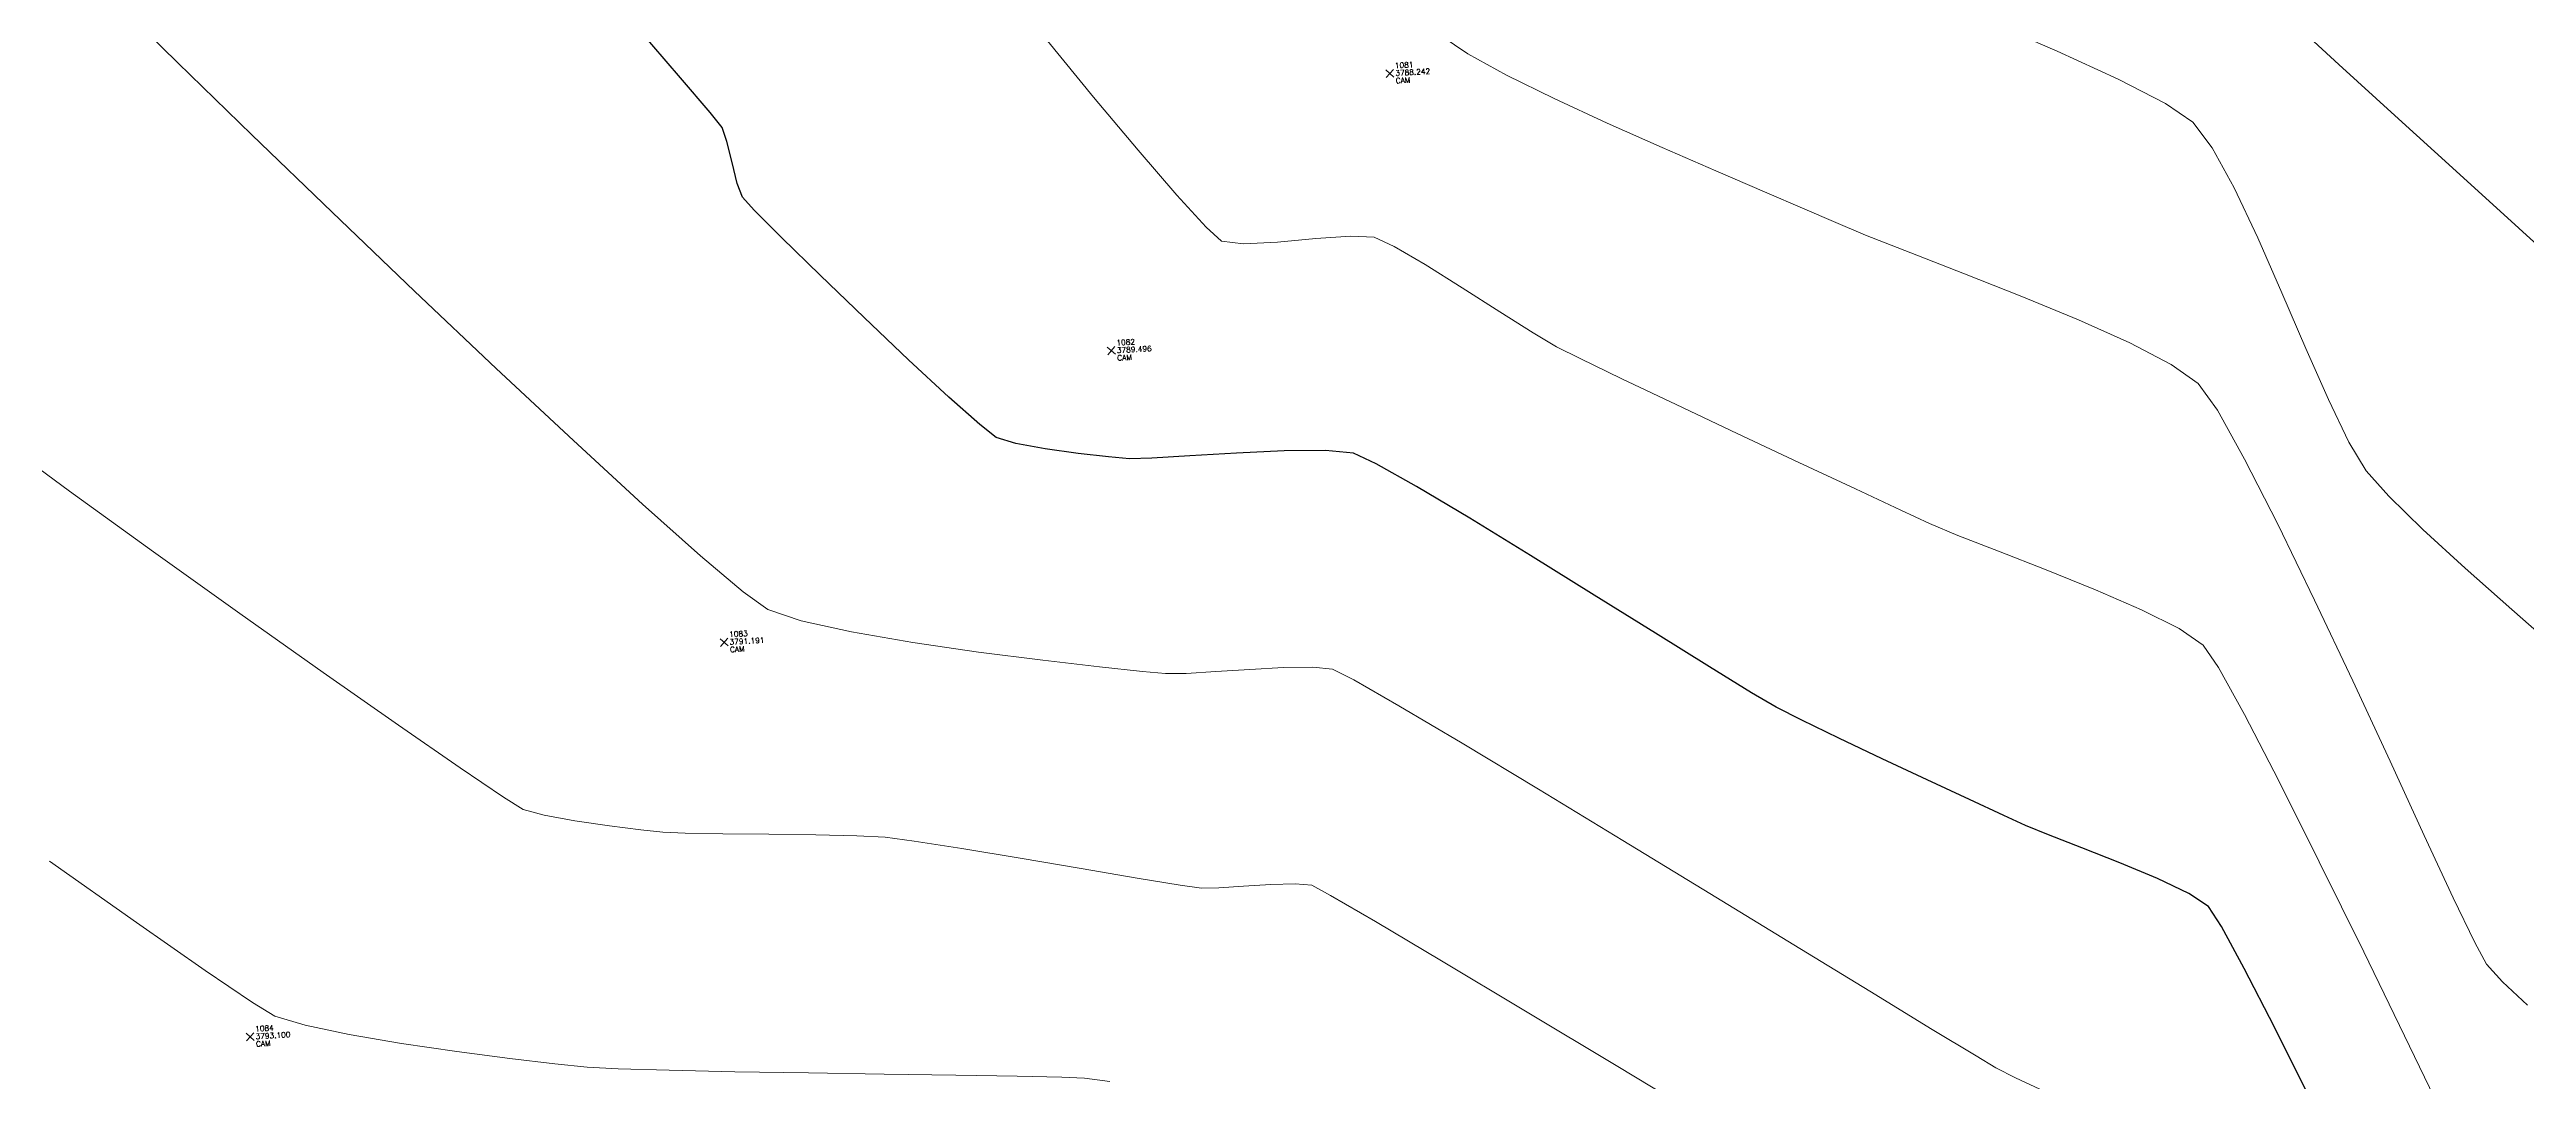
# Model space of a CAD drawing. Header units: millimetres. Extents: x 736950 to 740938, y 8500595 to 8502163.
# Drawn here: x 737250.04 to 737295.64, y 8500775.29 to 8500794.3 of the extents above; entities that cross this region are included whole.
import ezdxf

# ---------------------------------------------------------------- set-up
doc = ezdxf.new("R2010")
doc.units = ezdxf.units.MM
for name, color, linetype, lineweight in [('CONT-MJR', 80, 'Continuous', 30), ('CONT-MNR', 96, 'Continuous', 15), ('MIRADOR', 152, 'Continuous', 15)]:
    doc.layers.add(name, color=color, linetype=linetype, lineweight=lineweight)
doc.styles.add('5mm', font='arial.ttf', dxfattribs={"height": 3})

msp = doc.modelspace()

# ---------------------------------------------------------------- linework, layer by layer
at = {"layer": 'CONT-MJR', "elevation": 3790}
for points in [[(737261.6576921316, 8500793.773854695), (737260.863861586, 8500794.694084493)], [(737262.5116636273, 8500792.603049954), (737262.4245160334, 8500792.863286737)], [(737263.015467736, 8500791.338410271), (737262.7958911349, 8500791.577047043)], [(737265.0357348551, 8500789.362189757), (737264.2274400899, 8500790.14077625)], [(737267.4697929904, 8500787.154172637), (737267.1652475826, 8500787.389816836)], [(737267.8281929443, 8500787.044186678), (737267.4697929904, 8500787.154172637)], [(737273.5339974207, 8500786.91482635), (737272.7718471437, 8500786.908651648)], [(737269.5367343975, 8500786.793596705), (737268.9796429921, 8500786.85712819)], [(737269.9240975991, 8500786.759091083), (737269.5367343975, 8500786.793596705)], [(737270.3344333324, 8500786.768925069), (737269.9240975991, 8500786.759091083)], [(737274.4645169302, 8500786.668581115), (737274.044758936, 8500786.862229455)], [(737287.456382981, 8500779.594392302), (737286.8424754685, 8500779.833065765)], [(737290.4473814517, 8500777.370324368), (737290.0266986415, 8500778.145434441)], [(737291.0005824117, 8500776.29091804), (737290.4473814517, 8500777.370324368)]]:
    msp.add_lwpolyline(points, dxfattribs=at)
at = {"layer": 'CONT-MJR', "extrusion": (0.7598615812699259, 0.6500849000784188, 0), "elevation": 6086454.480087206}
msp.add_lwpolyline([(5980143.088183699, 3790.000000000009), (5980143.927978334, 3790.000000000009)], dxfattribs=at)
at = {"layer": 'CONT-MJR', "extrusion": (0.7767716954745925, 0.6297822902476117, 0), "elevation": 5926333.381862305}
msp.add_lwpolyline([(6138860.467068336, 3790.000000000003), (6138860.817802383, 3790.000000000003)], dxfattribs=at)
at = {"layer": 'CONT-MJR', "extrusion": (0.9713434798649657, 0.2376801298464368, 0), "elevation": 2736604.623343877}
msp.add_lwpolyline([(8081956.421171413, 3790.00000000001), (8081956.819153788, 3790.00000000001)], dxfattribs=at)
at = {"layer": 'CONT-MJR', "extrusion": (0.9699144994944802, 0.2434458125956825, 0), "elevation": 2784563.96058908}
msp.add_lwpolyline([(8065557.737005783, 3790.00000000001), (8065558.133669945, 3790.00000000001)], dxfattribs=at)
at = {"layer": 'CONT-MJR', "extrusion": (0.9392564378786084, 0.3432161766344763, 0), "elevation": 3610088.010889779}
msp.add_lwpolyline([(7731382.697825086, 3790), (7731382.968991728, 3790)], dxfattribs=at)
at = {"layer": 'CONT-MJR', "extrusion": (0.7077733841233691, 0.7064395492372676, 0), "elevation": 6527110.34071322}
msp.add_lwpolyline([(5495801.382086887, 3790), (5495802.100996926, 3790)], dxfattribs=at)
at = {"layer": 'CONT-MJR', "extrusion": (0.6992990359086996, 0.7148292512042043, 0), "elevation": 6592181.614434001}
msp.add_lwpolyline([(5417576.314266365, 3790), (5417577.299265051, 3790)], dxfattribs=at)
at = {"layer": 'CONT-MJR', "extrusion": (0.6881670208343142, 0.7255523078565903, 0), "elevation": 6675128.823546485}
msp.add_lwpolyline([(5315037.411168226, 3790.000000000003), (5315038.541938751, 3790.000000000003)], dxfattribs=at)
at = {"layer": 'CONT-MJR', "extrusion": (0.6803976303899454, 0.7328431377585161, 0), "elevation": 6731378.520847023}
msp.add_lwpolyline([(5243615.17514713, 3790), (5243616.185624046, 3790)], dxfattribs=at)
at = {"layer": 'CONT-MJR', "extrusion": (0.6653187036225829, 0.7465594568485259, 0), "elevation": 6836860.851132483}
msp.add_lwpolyline([(5105319.071524656, 3790.000000000013), (5105319.833096269, 3790.000000000013)], dxfattribs=at)
at = {"layer": 'CONT-MJR', "extrusion": (-0.183469972235412, -0.9830253146729931, 0), "elevation": -8491755.367048336}
msp.add_lwpolyline([(-834885.6721889769, 3790.000000000003), (-834886.2241684365, 3790.000000000003)], dxfattribs=at)
at = {"layer": 'CONT-MJR', "extrusion": (-0.1395238307913458, -0.9902187135382304, 0), "elevation": -8520504.818091597}
msp.add_lwpolyline([(-456004.806493522, 3790.000000000013), (-456005.4213478541, 3790.000000000013)], dxfattribs=at)
at = {"layer": 'CONT-MJR', "extrusion": (0.04756911048387026, -0.9988679490942602, 0), "elevation": -8456092.175191473}
msp.add_lwpolyline([(1140813.013195486, 3790.000000000011), (1140812.134398564, 3790.000000000011)], dxfattribs=at)
at = {"layer": 'CONT-MJR', "extrusion": (-0.1024357031400348, -0.9947396276022217, 0), "elevation": -8531592.742841767}
msp.add_lwpolyline([(-137388.3707517564, 3790), (-137388.884214276, 3790)], dxfattribs=at)
at = {"layer": 'CONT-MJR', "extrusion": (0.06204514256573836, -0.9980733441405983, 0), "elevation": -8438664.635277791}
msp.add_lwpolyline([(1263283.09847216, 3790), (1263282.395222432, 3790)], dxfattribs=at)
at = {"layer": 'CONT-MJR', "extrusion": (0.06316925224882677, -0.9980028284380382, 0), "elevation": -8437236.422812404}
msp.add_lwpolyline([(1272787.785490283, 3790.00000000001), (1272786.926056924, 3790.00000000001)], dxfattribs=at)
at = {"layer": 'CONT-MJR', "extrusion": (-0.4910570940203126, -0.8711273904615362, 0), "elevation": -7767311.963512355}
msp.add_lwpolyline([(-3532110.762783722, 3790.000000000006), (-3532111.618031499, 3790.000000000006)], dxfattribs=at)
at = {"layer": 'CONT-MJR', "extrusion": (-0.5126205382874213, -0.8586152710765833, 0), "elevation": -7676847.303994417}
msp.add_lwpolyline([(-3724640.729006843, 3790.00000000001), (-3724641.868723548, 3790.00000000001)], dxfattribs=at)
at = {"layer": 'CONT-MJR', "extrusion": (-0.5224235857998724, -0.852686106958477, 0), "elevation": -7633672.30415955}
msp.add_lwpolyline([(-3812344.452318409, 3790.000000000006), (-3812345.766287525, 3790.000000000006)], dxfattribs=at)
at = {"layer": 'CONT-MJR', "extrusion": (-0.5274016361261852, -0.8496160981357539, 0), "elevation": -7611245.022823569}
msp.add_lwpolyline([(-3856923.857906804, 3790), (-3856925.235593605, 3790)], dxfattribs=at)
at = {"layer": 'CONT-MJR', "extrusion": (0.5295274743770181, 0.8482927878273496, 0), "elevation": 7601563.182186526}
msp.add_lwpolyline([(3875969.467671096, 3790.000000000009), (3875970.79844181, 3790.000000000009)], dxfattribs=at)
at = {"layer": 'CONT-MJR', "extrusion": (-0.5290750666763052, -0.8485750254523541, 0), "elevation": -7603628.872173212}
msp.add_lwpolyline([(-3871914.386498877, 3790.000000000013), (-3871915.559687002, 3790.000000000013)], dxfattribs=at)
at = {"layer": 'CONT-MJR', "extrusion": (-0.5245252523057894, -0.8513948905728458, 0), "elevation": -7624245.443558227}
msp.add_lwpolyline([(-3831157.465374215, 3790), (-3831158.370324119, 3790)], dxfattribs=at)
at = {"layer": 'CONT-MJR', "extrusion": (-0.5066017951172336, -0.8621801558746272, 0), "elevation": -7702714.00642642}
msp.add_lwpolyline([(-3670841.75362132, 3790), (-3670842.279819862, 3790)], dxfattribs=at)
at = {"layer": 'CONT-MJR', "extrusion": (-0.4526794066165176, -0.8916733453599012, 0), "elevation": -7913673.189030183}
msp.add_lwpolyline([(-3190713.950938426, 3790.000000000003), (-3190714.481452757, 3790.000000000003)], dxfattribs=at)
at = {"layer": 'CONT-MJR', "extrusion": (0.4359843650212279, 0.899954239646126, 0), "elevation": 7971758.306986398}
msp.add_lwpolyline([(3042686.930377344, 3790), (3042687.685991056, 3790)], dxfattribs=at)
at = {"layer": 'CONT-MJR', "extrusion": (0.4286828835691059, 0.9034550267361827, 0), "elevation": 7996134.475511665}
msp.add_lwpolyline([(2978036.675601042, 3790.00000000001), (2978037.560345682, 3790.00000000001)], dxfattribs=at)
at = {"layer": 'CONT-MJR', "extrusion": (-0.4245692887131557, -0.9053954490064577, 0), "elevation": -8009596.693971656}
msp.add_lwpolyline([(-2941636.345970201, 3790.000000000013), (-2941637.263771558, 3790.000000000013)], dxfattribs=at)
at = {"layer": 'CONT-MJR', "extrusion": (0.4219011093931647, 0.9066418553612099, 0), "elevation": 8018224.913686741}
msp.add_lwpolyline([(2918034.927333724, 3790.00000000001), (2918035.782088334, 3790.00000000001)], dxfattribs=at)
at = {"layer": 'CONT-MJR', "extrusion": (-0.4199723207111161, -0.9075369137597211, 0), "elevation": -8024411.540946415}
msp.add_lwpolyline([(-2900978.109074789, 3790), (-2900978.804667865, 3790)], dxfattribs=at)
at = {"layer": 'CONT-MJR', "extrusion": (-0.4183266487718965, -0.908296655794391, 0), "elevation": -8029656.610077152}
msp.add_lwpolyline([(-2886428.02615871, 3790), (-2886428.46647018, 3790)], dxfattribs=at)
at = {"layer": 'CONT-MJR', "extrusion": (0.3826197534849151, 0.92390590659609, 0), "elevation": 8136021.208358024}
msp.add_lwpolyline([(2571382.615538493, 3790.000000000003), (2571383.075914325, 3790.000000000003)], dxfattribs=at)
at = {"layer": 'CONT-MJR', "extrusion": (-0.36628917068169, -0.9305010711661325, 0), "elevation": -8180044.929281779}
msp.add_lwpolyline([(-2427695.985501361, 3790.000000000013), (-2427696.739856072, 3790.000000000013)], dxfattribs=at)
at = {"layer": 'CONT-MJR', "extrusion": (-0.3866800914000774, -0.9222139160275277, 0), "elevation": -8124631.636656524}
msp.add_lwpolyline([(-2607143.976416293, 3790), (-2607144.723970626, 3790)], dxfattribs=at)
at = {"layer": 'CONT-MJR', "extrusion": (-0.433097114312625, -0.9013472635860593, 0), "elevation": -7981471.588513916}
msp.add_lwpolyline([(-3017108.942095472, 3790), (-3017109.581514888, 3790)], dxfattribs=at)
at = {"layer": 'CONT-MJR', "extrusion": (-0.5516578277720822, -0.8340705252302038, 0), "elevation": -7496980.480730915}
msp.add_lwpolyline([(-4074569.32868749, 3790.000000000013), (-4074569.763578371, 3790.000000000013)], dxfattribs=at)
at = {"layer": 'CONT-MJR', "extrusion": (0.8368413150300029, 0.5474455346962432, 0), "elevation": 5270707.792662499}
msp.add_lwpolyline([(6710176.229111429, 3790.000000000013), (6710176.667354443, 3790.000000000013)], dxfattribs=at)
at = {"layer": 'CONT-MJR', "extrusion": (0.8950825373687573, 0.4459004948388231, 0), "elevation": 4450436.654214946}
msp.add_lwpolyline([(7280136.56045837, 3790.00000000001), (7280137.990079189, 3790.00000000001)], dxfattribs=at)
at = {"layer": 'CONT-MNR', "extrusion": (0.7016363492799988, 0.7125352155290541, 0), "elevation": 6574398.207147153}
msp.add_lwpolyline([(5439147.808757644, 3791), (5439149.481337063, 3791)], dxfattribs=at)
at = {"layer": 'CONT-MNR', "extrusion": (0.3968540038546129, 0.9178817459915862, 0), "elevation": 8095319.185586059}
msp.add_lwpolyline([(2696831.958413112, 3787.00000000001), (2696833.336671793, 3787.00000000001)], dxfattribs=at)
at = {"layer": 'CONT-MNR'}
for points, elevation in [([(737292.1901006688, 8500794.019301647), (737291.3391991721, 8500794.800654257)], 3786), ([(737276.8643236908, 8500793.827066295), (737276.1505849806, 8500794.219730156)], 3788), ([(737278.7186757511, 8500792.941181112), (737277.7415092397, 8500793.393820474)], 3788), ([(737289.5023158673, 8500792.962521644), (737288.9959216609, 8500793.304450482)], 3787), ([(737279.7323573496, 8500792.490336621), (737278.7186757511, 8500792.941181112)], 3788), ([(737294.3481014967, 8500792.054851718), (737293.2185645689, 8500793.081721636)], 3786), ([(737255.241362889, 8500791.30184031), (737253.7660954108, 8500792.725344865)], 3791), ([(737282.3578339088, 8500791.360456537), (737281.6154023036, 8500791.67878592)], 3788), ([(737256.7623553904, 8500789.847452845), (737255.241362889, 8500791.30184031)], 3791), ([(737283.4755085012, 8500790.87905253), (737282.8829170979, 8500791.128675688)], 3788), ([(737273.3556668039, 8500790.81541621), (737272.6496490091, 8500790.750210742)], 3789), ([(737273.9961852455, 8500790.862689378), (737273.3556668039, 8500790.81541621)], 3789), ([(737274.4270702256, 8500790.84088849), (737273.9961852455, 8500790.862689378)], 3789), ([(737284.3076168585, 8500790.552377876), (737283.4755085012, 8500790.87905253)], 3788), ([(737291.1392831487, 8500789.815910608), (737290.6932725649, 8500790.830163877)], 3787), ([(737285.2947245935, 8500790.169571199), (737284.3076168585, 8500790.552377876)], 3788), ([(737286.3523141288, 8500789.751551978), (737285.2947245935, 8500790.169571199)], 3788), ([(737291.5799654812, 8500788.793548362), (737291.1392831487, 8500789.815910608)], 3787), ([(737288.3408682914, 8500788.893553814), (737287.3958678871, 8500789.31923969)], 3788), ([(737278.2171207583, 8500788.606789775), (737277.7828125801, 8500788.82406727)], 3789), ([(737289.1027977658, 8500788.495413823), (737288.3408682914, 8500788.893553814)], 3788), ([(737291.997415107, 8500787.84925196), (737291.5799654812, 8500788.793548362)], 3787), ([(737278.988848925, 8500788.234557189), (737278.2171207583, 8500788.606789775)], 3789), ([(737279.9898718421, 8500787.75775952), (737278.988848925, 8500788.234557189)], 3789), ([(737281.1120642702, 8500787.226786776), (737279.9898718421, 8500787.75775952)], 3789), ([(737250.4075783221, 8500786.166567648), (737248.9924932576, 8500787.207663933)], 3792), ([(737282.2473009696, 8500786.692028962), (737281.1120642702, 8500787.226786776)], 3789), ([(737292.6909984136, 8500786.539555969), (737292.3737275697, 8500787.069196222)], 3787), ([(737283.2874567019, 8500786.203876086), (737282.2473009696, 8500786.692028962)], 3789), ([(737251.9572037172, 8500785.04498526), (737250.4075783221, 8500786.166567648)], 3792), ([(737284.1244062282, 8500785.812718153), (737283.2874567019, 8500786.203876086)], 3789), ([(737285.1747551922, 8500785.3496263), (737284.6500243088, 8500785.56894517)], 3789), ([(737291.740176624, 8500784.159479111), (737291.0634722488, 8500785.556402445)], 3788), ([(737294.5156884788, 8500784.743568683), (737293.736282269, 8500785.457221925)], 3787), ([(737287.708468153, 8500784.349615414), (737286.7987152087, 8500784.716512201)], 3789), ([(737263.2636829299, 8500783.985582812), (737262.8126601479, 8500784.30789428)], 3791), ([(737255.0802147535, 8500782.822970059), (737253.5464042564, 8500783.908568744)], 3792), ([(737264.8079626848, 8500783.571330387), (737263.8802251192, 8500783.776370147)], 3791), ([(737292.4425662778, 8500782.668965999), (737291.740176624, 8500784.159479111)], 3788), ([(737289.6919615959, 8500783.32895675), (737289.2498294413, 8500783.632388465)], 3789), ([(737270.1634239467, 8500782.844904203), (737269.3730625901, 8500782.927859847)], 3791), ([(737270.9686221264, 8500782.808906864), (737270.5876394432, 8500782.806609303)], 3791), ([(737271.5133131047, 8500782.840054335), (737270.9686221264, 8500782.808906864)], 3791), ([(737272.1383767619, 8500782.881573068), (737271.5133131047, 8500782.840054335)], 3791), ([(737272.7604774818, 8500782.914984424), (737272.1383767619, 8500782.881573068)], 3791), ([(737273.2962796486, 8500782.921809755), (737272.7604774818, 8500782.914984424)], 3791), ([(737291.0817195302, 8500780.826287713), (737290.4487959978, 8500782.048624277)], 3789), ([(737277.4549140767, 8500780.673208222), (737276.046165139, 8500781.52068419)], 3791), ([(737258.3996541321, 8500780.52760067), (737257.6018048776, 8500781.066834055)], 3792), ([(737258.7622525998, 8500780.301792983), (737258.3996541321, 8500780.52760067)], 3792), ([(737279.0077279316, 8500779.731560364), (737277.4549140767, 8500780.673208222)], 3791), ([(737259.1450258915, 8500780.195681812), (737258.7622525998, 8500780.301792983)], 3792), ([(737260.3491056616, 8500779.997918308), (737259.7142334457, 8500780.09128551)], 3792), ([(737260.9288729402, 8500779.924894428), (737260.3491056616, 8500779.997918308)], 3792), ([(737261.3327656816, 8500779.881528096), (737260.9288729402, 8500779.924894428)], 3792), ([(737261.7453601344, 8500779.864729866), (737261.3327656816, 8500779.881528096)], 3792), ([(737263.2808717127, 8500779.845427249), (737262.4377009615, 8500779.854038566)], 3792), ([(737265.4261990121, 8500779.79180373), (737264.904037188, 8500779.818336777)], 3792), ([(737294.29417897, 8500778.675782531), (737293.7605342446, 8500779.823128251)], 3788), ([(737271.2511812873, 8500778.854127523), (737270.8536708916, 8500778.910217226)], 3792), ([(737271.5675800801, 8500778.858621446), (737271.2511812873, 8500778.854127523)], 3792), ([(737272.524512019, 8500778.918243928), (737272.0236979943, 8500778.887016974)], 3792), ([(737273.2801363565, 8500778.904911391), (737272.9749991433, 8500778.931232125)], 3792), ([(737282.1542944666, 8500777.811553096), (737280.6067927221, 8500778.757191645)], 3791), ([(737252.9076332146, 8500777.338043634), (737251.6414501115, 8500778.220775798)], 3793), ([(737275.6660457466, 8500777.517153732), (737274.4507667817, 8500778.238619568)], 3792), ([(737294.9059559358, 8500777.452184668), (737294.6896417985, 8500777.85080485)], 3788), ([(737295.2015888753, 8500777.12857512), (737294.9059559358, 8500777.452184668)], 3788), ([(737255.5572017594, 8500776.157363357), (737254.7481191586, 8500776.32740528)], 3793), ([(737256.5199312366, 8500775.993831981), (737255.5572017594, 8500776.157363357)], 3793), ([(737285.5092816052, 8500775.7615288), (737284.7033528897, 8500776.252270643)], 3791), ([(737259.9390076407, 8500775.556615803), (737259.3458457929, 8500775.618203066)], 3793), ([(737260.5069125732, 8500775.526283216), (737259.9390076407, 8500775.556615803)], 3793), ([(737280.7743786013, 8500774.446059192), (737278.9159649109, 8500775.566991657)], 3792), ([(737285.8723913475, 8500775.545321254), (737285.5092816052, 8500775.7615288)], 3791), ([(737294.3219030962, 8500774.216939025), (737293.4902883132, 8500775.942036582)], 3789), ([(737264.012787724, 8500775.449058501), (737262.6566493664, 8500775.47267585)], 3793), ([(737266.7233706026, 8500775.407340046), (737265.4059770531, 8500775.427336995)], 3793), ([(737267.8521216204, 8500775.38889637), (737266.7233706026, 8500775.407340046)], 3793), ([(737269.0923090547, 8500775.355983697), (737268.6793833553, 8500775.37183468)], 3793), ([(737286.7726373748, 8500775.10662226), (737286.2376528488, 8500775.362257503)], 3791)]:
    msp.add_lwpolyline(points, dxfattribs=dict(at, elevation=elevation))
at = {"layer": 'CONT-MNR', "extrusion": (0.7729390885044675, 0.6344802325225609, 0), "elevation": 5963449.619400775}
msp.add_lwpolyline([(6102812.746971679, 3789), (6102814.087691451, 3789)], dxfattribs=at)
at = {"layer": 'CONT-MNR', "extrusion": (0.562137858715755, 0.8270435464946608, 0), "elevation": 7444977.836078987}
msp.add_lwpolyline([(4168858.777736647, 3788.000000000013), (4168859.366370702, 3788.000000000013)], dxfattribs=at)
at = {"layer": 'CONT-MNR', "extrusion": (-0.4180465648576397, -0.9084255993809991, 0), "elevation": -8030559.428496145}
msp.add_lwpolyline([(-2883956.218342512, 3787.00000000001), (-2883957.453539796, 3787.00000000001)], dxfattribs=at)
at = {"layer": 'CONT-MNR', "extrusion": (0.6976967369742394, 0.7163932322513238, 0), "elevation": 6604289.92413509}
msp.add_lwpolyline([(5402811.737684913, 3791.000000000013), (5402813.643798989, 3791.000000000013)], dxfattribs=at)
at = {"layer": 'CONT-MNR', "extrusion": (-0.442836001452272, -0.8966026298298279, 0), "elevation": -7948326.839549176}
msp.add_lwpolyline([(-3103412.193739167, 3788), (-3103413.172082881, 3788)], dxfattribs=at)
at = {"layer": 'CONT-MNR', "extrusion": (-0.4581660423102935, -0.8888666253571018, 0), "elevation": -7893872.238685504}
msp.add_lwpolyline([(-3239423.243080106, 3787), (-3239424.220943431, 3787)], dxfattribs=at)
at = {"layer": 'CONT-MNR', "extrusion": (0.6737000726297935, 0.739004879644655, 0), "elevation": 6778842.063138215}
msp.add_lwpolyline([(5182121.630318582, 3786), (5182123.022006145, 3786)], dxfattribs=at)
at = {"layer": 'CONT-MNR', "extrusion": (0.7666746831007812, 0.6420357702591941, 0), "elevation": 6023059.131348932}
msp.add_lwpolyline([(6043988.58958181, 3789), (6043989.864982033, 3789)], dxfattribs=at)
at = {"layer": 'CONT-MNR', "extrusion": (0.8000726549686956, 0.5999031144871165, 0), "elevation": 5689537.343425295}
msp.add_lwpolyline([(6358949.13510284, 3787), (6358949.726145947, 3787)], dxfattribs=at)
at = {"layer": 'CONT-MNR', "extrusion": (0.7574816783938504, 0.6528564213497753, 0), "elevation": 6108265.513065481}
msp.add_lwpolyline([(5957861.928484314, 3789), (5957863.022310575, 3789)], dxfattribs=at)
at = {"layer": 'CONT-MNR', "extrusion": (-0.3978249298007518, -0.9174613480844993, 0), "elevation": -8092456.795739408}
msp.add_lwpolyline([(-2705400.443053743, 3788.000000000006), (-2705401.518554973, 3788.000000000006)], dxfattribs=at)
at = {"layer": 'CONT-MNR', "extrusion": (0.8781030654612163, 0.4784715314703843, 0), "elevation": 4714803.684695725}
msp.add_lwpolyline([(7111798.894876543, 3787), (7111799.737045184, 3787)], dxfattribs=at)
at = {"layer": 'CONT-MNR', "extrusion": (-0.3935335527457186, -0.9193102538660889, 0), "elevation": -8105010.009770794}
msp.add_lwpolyline([(-2667556.201477573, 3788), (-2667557.176463049, 3788)], dxfattribs=at)
at = {"layer": 'CONT-MNR', "extrusion": (0.6726804456489838, 0.7399331172758014, 0), "elevation": 6785981.055115195}
msp.add_lwpolyline([(5172766.522723051, 3786.00000000001), (5172768.082486428, 3786.00000000001)], dxfattribs=at)
at = {"layer": 'CONT-MNR', "extrusion": (0.7390432503169302, 0.6736579801063649, 0), "elevation": 6271501.114824725}
msp.add_lwpolyline([(5785783.515587759, 3789.000000000013), (5785784.311892419, 3789.000000000013)], dxfattribs=at)
at = {"layer": 'CONT-MNR', "extrusion": (0.9046263214674234, 0.4262056059090705, 0), "elevation": 4290057.274183593}
msp.add_lwpolyline([(7375801.711597803, 3787), (7375802.728558566, 3787)], dxfattribs=at)
at = {"layer": 'CONT-MNR', "extrusion": (0.6695698309900728, 0.7427491106880744, 0), "elevation": 6807609.617411116}
msp.add_lwpolyline([(5144265.201186069, 3789), (5144265.586011887, 3789)], dxfattribs=at)
at = {"layer": 'CONT-MNR', "extrusion": (-0.4038246895618762, -0.9148363897988833, 0), "elevation": -8074566.097905325}
msp.add_lwpolyline([(-2758336.12769942, 3788), (-2758336.70166346, 3788)], dxfattribs=at)
at = {"layer": 'CONT-MNR', "extrusion": (-0.1283255922345375, -0.9917320920377919, 0), "elevation": -8525117.83184579}
msp.add_lwpolyline([(-359692.6783340016, 3789.000000000003), (-359693.0863213796, 3789.000000000003)], dxfattribs=at)
at = {"layer": 'CONT-MNR', "extrusion": (0.0509329593184978, -0.9987020745222572, 0), "elevation": -8452205.879443876}
msp.add_lwpolyline([(1169286.154148534, 3789.000000000006), (1169285.52595014, 3789.000000000006)], dxfattribs=at)
at = {"layer": 'CONT-MNR', "extrusion": (0.4184859691356194, 0.9082232619992848, 0), "elevation": 8029154.99021679}
msp.add_lwpolyline([(2887851.504288482, 3789.00000000001), (2887851.908326047, 3789.00000000001)], dxfattribs=at)
at = {"layer": 'CONT-MNR', "extrusion": (0.5050359650011703, 0.8630982991845928, 0), "elevation": 7709368.257630902}
msp.add_lwpolyline([(3656863.735609744, 3789.000000000013), (3656864.399451729, 3789.000000000013)], dxfattribs=at)
at = {"layer": 'CONT-MNR', "extrusion": (0.6736354484550086, 0.739063787899813, 0), "elevation": 6779295.187048353}
msp.add_lwpolyline([(5181524.263259383, 3786.00000000001), (5181525.754625722, 3786.00000000001)], dxfattribs=at)
at = {"layer": 'CONT-MNR', "extrusion": (-0.5305113315423194, -0.8476778439390729, 0), "elevation": -7597064.560910491}
msp.add_lwpolyline([(-3884792.802380475, 3789), (-3884793.60712282, 3789)], dxfattribs=at)
at = {"layer": 'CONT-MNR', "extrusion": (0.687470965552541, 0.7262118640742914, 0), "elevation": 6680217.059499142}
msp.add_lwpolyline([(5308639.527462145, 3791), (5308641.596696162, 3791)], dxfattribs=at)
at = {"layer": 'CONT-MNR', "extrusion": (-0.538664622789947, -0.8425202811532576, 0), "elevation": -7559232.429581245}
msp.add_lwpolyline([(-3957903.941478224, 3789.00000000001), (-3957904.765862429, 3789.00000000001)], dxfattribs=at)
at = {"layer": 'CONT-MNR', "extrusion": (-0.3827273864129972, -0.9238613249235388, 0), "elevation": -8135730.561424419}
msp.add_lwpolyline([(-2572333.568204198, 3788.000000000013), (-2572334.697760907, 3788.000000000013)], dxfattribs=at)
at = {"layer": 'CONT-MNR', "extrusion": (-0.5353063521869778, -0.8446579836290377, 0), "elevation": -7574928.613453188}
msp.add_lwpolyline([(-3927779.189423936, 3789.00000000001), (-3927779.911793678, 3789.00000000001)], dxfattribs=at)
at = {"layer": 'CONT-MNR', "extrusion": (0.510694480142413, 0.8597622624610077, 0), "elevation": 7685181.126097355}
msp.add_lwpolyline([(3707422.314694294, 3789.00000000001), (3707422.813607925, 3789.00000000001)], dxfattribs=at)
at = {"layer": 'CONT-MNR', "extrusion": (0.6829373411966203, 0.7304769592528508, 0), "elevation": 6713131.279197131}
msp.add_lwpolyline([(5266953.724864117, 3791.000000000003), (5266955.669342769, 3791.000000000003)], dxfattribs=at)
at = {"layer": 'CONT-MNR', "extrusion": (0.5774854382653857, 0.8164009851729943, 0), "elevation": 7365825.82306057}
msp.add_lwpolyline([(4307157.41448154, 3788.000000000013), (4307158.019993995, 3788.000000000013)], dxfattribs=at)
at = {"layer": 'CONT-MNR', "extrusion": (0.8119632812133648, 0.5837085145526202, 0), "elevation": 5560634.501573197}
msp.add_lwpolyline([(6471965.013966833, 3788), (6471965.62017313, 3788)], dxfattribs=at)
at = {"layer": 'CONT-MNR', "extrusion": (0.900671924150909, 0.4344998101798194, 0), "elevation": 4357648.908851828}
msp.add_lwpolyline([(7336066.849978475, 3787.000000000007), (7336067.71606047, 3787.000000000007)], dxfattribs=at)
at = {"layer": 'CONT-MNR', "extrusion": (0.8726389100236425, 0.4883659823459752, 0), "elevation": 4794883.412327034}
msp.add_lwpolyline([(7058049.712319334, 3788.00000000001), (7058050.74112449, 3788.00000000001)], dxfattribs=at)
at = {"layer": 'CONT-MNR', "extrusion": (0.6765848885989636, 0.7363646437190804, 0), "elevation": 6758497.824134606}
msp.add_lwpolyline([(5208610.395165752, 3791.000000000013), (5208612.125390299, 3791.000000000013)], dxfattribs=at)
at = {"layer": 'CONT-MNR', "extrusion": (0.8913201691627718, 0.4533744104420188, 0), "elevation": 4511201.035344278}
msp.add_lwpolyline([(7242652.718923179, 3788.000000000013), (7242654.064504865, 3788.000000000013)], dxfattribs=at)
at = {"layer": 'CONT-MNR', "extrusion": (0.7483245509156713, 0.6633327720660718, 0), "elevation": 6190584.521910414}
msp.add_lwpolyline([(5872276.241240539, 3787.000000000013), (5872276.865099179, 3787.000000000013)], dxfattribs=at)
at = {"layer": 'CONT-MNR', "extrusion": (0.6979918650002054, 0.7161056880052938, 0), "elevation": 6602085.848469941}
msp.add_lwpolyline([(5405498.85697055, 3787.00000000001), (5405499.738764935, 3787.00000000001)], dxfattribs=at)
at = {"layer": 'CONT-MNR', "extrusion": (0.6663395550512049, 0.7456484408715426, 0), "elevation": 6829863.911868865}
msp.add_lwpolyline([(5114671.000138257, 3791), (5114672.426735859, 3791)], dxfattribs=at)
at = {"layer": 'CONT-MNR', "extrusion": (-0.4207364493412118, -0.9071829144090789, 0), "elevation": -8021969.953007333}
msp.add_lwpolyline([(-2907738.299330876, 3789.000000000013), (-2907738.878726797, 3789.000000000013)], dxfattribs=at)
at = {"layer": 'CONT-MNR', "extrusion": (-0.3636857912162075, -0.931521682660925, 0), "elevation": -8186806.014956058}
msp.add_lwpolyline([(-2404816.91646619, 3789), (-2404817.719249076, 3789)], dxfattribs=at)
at = {"layer": 'CONT-MNR', "extrusion": (0.581669656559522, 0.8134251106512068, 0), "elevation": 7343589.108583792}
msp.add_lwpolyline([(4344947.50902202, 3792.00000000001), (4344949.462736649, 3792.00000000001)], dxfattribs=at)
at = {"layer": 'CONT-MNR', "extrusion": (0.64587252961284, 0.7634452668603764, 0), "elevation": 6966061.342265143}
msp.add_lwpolyline([(4927563.259875259, 3791.000000000013), (4927564.293857892, 3791.000000000013)], dxfattribs=at)
at = {"layer": 'CONT-MNR', "extrusion": (-0.3628418531168448, -0.9318507335548618, 0), "elevation": -8188980.982198268}
msp.add_lwpolyline([(-2397399.235263557, 3789), (-2397400.175489625, 3789)], dxfattribs=at)
at = {"layer": 'CONT-MNR', "extrusion": (0.6638662160189586, 0.7478513536984938, 0), "elevation": 6846788.29819899}
msp.add_lwpolyline([(5091995.95242619, 3787.000000000003), (5091997.099272535, 3787.000000000003)], dxfattribs=at)
at = {"layer": 'CONT-MNR', "extrusion": (-0.398932282944265, -0.9169803888987359, 0), "elevation": -8089180.407580575}
msp.add_lwpolyline([(-2715158.012319816, 3789), (-2715158.937767572, 3789)], dxfattribs=at)
at = {"layer": 'CONT-MNR', "extrusion": (-0.3213358846606515, -0.9469652840676666, 0), "elevation": -8286856.46476865}
msp.add_lwpolyline([(-2033443.575318605, 3791), (-2033444.226390191, 3791)], dxfattribs=at)
at = {"layer": 'CONT-MNR', "extrusion": (-0.448929920503782, -0.8935669680983448, 0), "elevation": -7927010.661167622}
msp.add_lwpolyline([(-3157438.800726409, 3789.000000000011), (-3157439.575983183, 3789.000000000011)], dxfattribs=at)
at = {"layer": 'CONT-MNR', "extrusion": (0.658806311434908, 0.7523125972715937, 0), "elevation": 6880981.721866501}
msp.add_lwpolyline([(5045692.390889655, 3787), (5045693.542340677, 3787)], dxfattribs=at)
at = {"layer": 'CONT-MNR', "extrusion": (-0.169884466048339, -0.9854639862498634, 0), "elevation": -8502465.902687576}
msp.add_lwpolyline([(-717602.0187789622, 3791.00000000001), (-717603.1614313086, 3791.00000000001)], dxfattribs=at)
at = {"layer": 'CONT-MNR', "extrusion": (-0.1441302250807159, -0.9895587290394554, 0), "elevation": -8518286.6996057}
msp.add_lwpolyline([(-495650.6566610863, 3791.000000000013), (-495651.8809014109, 3791.000000000013)], dxfattribs=at)
at = {"layer": 'CONT-MNR', "extrusion": (0.8296076630197032, 0.5583467788561036, 0), "elevation": 5358046.167793449}
msp.add_lwpolyline([(6640651.166261013, 3789.00000000001), (6640651.666782099, 3789.00000000001)], dxfattribs=at)
at = {"layer": 'CONT-MNR', "extrusion": (-0.5737444925917398, -0.8190343443474439, 0), "elevation": -7385429.127759798}
msp.add_lwpolyline([(-4273438.407027287, 3792.00000000001), (-4273440.096157024, 3792.00000000001)], dxfattribs=at)
at = {"layer": 'CONT-MNR', "extrusion": (-0.1273626022246722, -0.9918562232272176, 0), "elevation": -8525454.982161593}
msp.add_lwpolyline([(-351417.6692844805, 3791.000000000013), (-351418.8629881961, 3791.000000000013)], dxfattribs=at)
at = {"layer": 'CONT-MNR', "extrusion": (-0.1150477992412429, -0.9933599568584123, 0), "elevation": -8529158.581300406}
msp.add_lwpolyline([(-245622.4950593223, 3791), (-245623.5456523151, 3791)], dxfattribs=at)
at = {"layer": 'CONT-MNR', "extrusion": (-0.08990669400018914, -0.9959501927174653, 0), "elevation": -8532641.835610094}
msp.add_lwpolyline([(-29992.49471146939, 3791), (-29992.92065194307, 3791)], dxfattribs=at)
at = {"layer": 'CONT-MNR', "extrusion": (0.1038662690330069, 0.9945912719087993, 0), "elevation": 8531382.324965604}
msp.add_lwpolyline([(149658.6522974428, 3791.000000000003), (149659.0204567137, 3791.000000000003)], dxfattribs=at)
at = {"layer": 'CONT-MNR', "extrusion": (-0.4498134965131804, -0.8931225102720161, 0), "elevation": -7923876.192244465}
msp.add_lwpolyline([(-3165290.731494468, 3791.000000000009), (-3165291.167795525, 3791.000000000009)], dxfattribs=at)
at = {"layer": 'CONT-MNR', "extrusion": (0.8755453486085077, 0.4831359462201161, 0), "elevation": 4752564.601689888}
msp.add_lwpolyline([(7086608.663589585, 3789.000000000013), (7086609.651655303, 3789.000000000013)], dxfattribs=at)
at = {"layer": 'CONT-MNR', "extrusion": (-0.4978029519833583, -0.867290159633242, 0), "elevation": -7739662.37345512}
msp.add_lwpolyline([(-3592283.231811234, 3791), (-3592284.185560276, 3791)], dxfattribs=at)
at = {"layer": 'CONT-MNR', "extrusion": (0.907029420853022, 0.4210672508127786, 0), "elevation": 4248147.125358631}
msp.add_lwpolyline([(7400008.647368048, 3788.00000000001), (7400010.279193214, 3788.00000000001)], dxfattribs=at)
at = {"layer": 'CONT-MNR', "extrusion": (-0.5100066947367294, -0.8601704315562796, 0), "elevation": -7688136.628625814}
msp.add_lwpolyline([(-3701272.431237237, 3791.000000000004), (-3701273.787794027, 3791.000000000004)], dxfattribs=at)
at = {"layer": 'CONT-MNR', "extrusion": (-0.5687543863020024, -0.8225074152019742, 0), "elevation": -7411273.957340584}
msp.add_lwpolyline([(-4228456.674356351, 3792.000000000013), (-4228458.05809446, 3792.000000000013)], dxfattribs=at)
at = {"layer": 'CONT-MNR', "extrusion": (0.9078264219705474, 0.4193461429084019, 0), "elevation": 4234103.987109415}
msp.add_lwpolyline([(7408051.236119482, 3788.00000000001), (7408052.740508734, 3788.00000000001)], dxfattribs=at)
at = {"layer": 'CONT-MNR', "extrusion": (0.8937900140622411, 0.4484856862405073, 0), "elevation": 4471461.928755855}
msp.add_lwpolyline([(7267246.853870333, 3789), (7267248.517523736, 3789)], dxfattribs=at)
at = {"layer": 'CONT-MNR', "extrusion": (0.18039738880547, 0.9835938095129353, 0), "elevation": 8494314.40113842}
msp.add_lwpolyline([(808354.4403541392, 3792.000000000011), (808355.019055986, 3792.000000000011)], dxfattribs=at)
at = {"layer": 'CONT-MNR', "extrusion": (-0.01544040867481902, -0.9998807897844395, 0), "elevation": -8511150.107578427}
msp.add_lwpolyline([(605919.0334858142, 3792), (605918.3410624436, 3792)], dxfattribs=at)
at = {"layer": 'CONT-MNR', "extrusion": (-0.01220400769563101, -0.9999255283250673, 0), "elevation": -8509144.344867392}
msp.add_lwpolyline([(633465.658136515, 3792), (633464.7929878606, 3792)], dxfattribs=at)
at = {"layer": 'CONT-MNR', "extrusion": (-0.02180275632085804, -0.9997622916557782, 0), "elevation": -8514833.519088214}
msp.add_lwpolyline([(551749.2191011321, 3792.000000000003), (551748.4608396372, 3792.000000000003)], dxfattribs=at)
at = {"layer": 'CONT-MNR', "extrusion": (-0.1331362203636762, -0.9910977483716098, 0), "elevation": -8523260.443308514}
msp.add_lwpolyline([(-401059.0516399555, 3792.00000000001), (-401059.587766591, 3792.00000000001)], dxfattribs=at)
at = {"layer": 'CONT-MNR', "extrusion": (-0.156638287584855, -0.9876560367164696, 0), "elevation": -8511330.484761238}
msp.add_lwpolyline([(-603381.5171881662, 3792), (-603382.4049008859, 3792)], dxfattribs=at)
at = {"layer": 'CONT-MNR', "extrusion": (-0.5203462664699314, -0.8539553635704873, 0), "elevation": -7642926.825315147}
msp.add_lwpolyline([(-3793743.759764429, 3791), (-3793745.632303509, 3791)], dxfattribs=at)
at = {"layer": 'CONT-MNR', "extrusion": (0.5771660538701514, 0.8166268096627478, 0), "elevation": 7367480.018687769}
msp.add_lwpolyline([(4304301.164634469, 3793.00000000001), (4304303.124546922, 3793.00000000001)], dxfattribs=at)
at = {"layer": 'CONT-MNR', "extrusion": (-0.1639123958495378, -0.986474899065792, 0), "elevation": -8506652.852710277}
msp.add_lwpolyline([(-666086.832001594, 3792.00000000001), (-666087.921813897, 3792.00000000001)], dxfattribs=at)
at = {"layer": 'CONT-MNR', "extrusion": (-0.1664531099782312, -0.9860493710654527, 0), "elevation": -8504908.720043702}
msp.add_lwpolyline([(-687997.4682323815, 3792.000000000006), (-687998.6104742405, 3792.000000000006)], dxfattribs=at)
at = {"layer": 'CONT-MNR', "extrusion": (-0.1660697945094591, -0.9861140011943783, 0), "elevation": -8505175.519874165}
msp.add_lwpolyline([(-684690.2933023319, 3792.000000000013), (-684691.3382707424, 3792.000000000013)], dxfattribs=at)
at = {"layer": 'CONT-MNR', "extrusion": (0.8971157319359098, 0.4417956128269009, 0), "elevation": 4417043.115512835}
msp.add_lwpolyline([(7300448.73490294, 3789), (7300450.584114789, 3789)], dxfattribs=at)
at = {"layer": 'CONT-MNR', "extrusion": (-0.1614761503236953, -0.9868766148190156, 0), "elevation": -8508271.573436702}
msp.add_lwpolyline([(-645077.6888992818, 3792.00000000001), (-645078.4868975434, 3792.00000000001)], dxfattribs=at)
at = {"layer": 'CONT-MNR', "extrusion": (0.0621345069632261, -0.998067784794418, 0), "elevation": -8438543.519101933}
msp.add_lwpolyline([(1264039.160431357, 3792), (1264038.703430418, 3792)], dxfattribs=at)
at = {"layer": 'CONT-MNR', "extrusion": (0.02881947718902678, -0.9995846326022381, 0), "elevation": -8476000.163123444}
msp.add_lwpolyline([(981954.7403396816, 3792.000000000003), (981954.2896653622, 3792.000000000003)], dxfattribs=at)
at = {"layer": 'CONT-MNR', "extrusion": (-0.4730357278480025, -0.8810432453513906, 0), "elevation": -7838310.437089961}
msp.add_lwpolyline([(-3371602.100450957, 3792), (-3371602.493117506, 3792)], dxfattribs=at)
at = {"layer": 'CONT-MNR', "extrusion": (0.5034696113330993, 0.8640129341995397, 0), "elevation": 7715977.63010267}
msp.add_lwpolyline([(3642868.854309303, 3792.00000000001), (3642869.808779061, 3792.00000000001)], dxfattribs=at)
at = {"layer": 'CONT-MNR', "extrusion": (0.901747428562187, 0.4322633168353329, 0), "elevation": 4339428.019946286}
msp.add_lwpolyline([(7346849.119712028, 3788), (7346850.034577602, 3788)], dxfattribs=at)
at = {"layer": 'CONT-MNR', "extrusion": (0.5219153710517062, 0.8529972716603259, 0), "elevation": 7635939.169373824}
msp.add_lwpolyline([(3807785.300614911, 3791), (3807786.939687816, 3791)], dxfattribs=at)
at = {"layer": 'CONT-MNR', "extrusion": (-0.5608878351986658, -0.827891802306409, 0), "elevation": -7451240.058754735}
msp.add_lwpolyline([(-4157615.908870759, 3793), (-4157616.960185066, 3793)], dxfattribs=at)
at = {"layer": 'CONT-MNR', "extrusion": (-0.5135980190358381, -0.8580309288379194, 0), "elevation": -7672593.350452339}
msp.add_lwpolyline([(-3733375.399628241, 3792), (-3733377.16852772, 3792)], dxfattribs=at)
at = {"layer": 'CONT-MNR', "extrusion": (0.8992772588556857, 0.4373790252229801, 0), "elevation": 4381092.364085537}
msp.add_lwpolyline([(7322077.779215468, 3789), (7322079.712253664, 3789)], dxfattribs=at)
at = {"layer": 'CONT-MNR', "extrusion": (0.5217072754770798, 0.8531245622500165, 0), "elevation": 7636867.812840892}
msp.add_lwpolyline([(3805921.12821081, 3791), (3805922.477291306, 3791)], dxfattribs=at)
at = {"layer": 'CONT-MNR', "extrusion": (0.6854542670404754, 0.7281156829762733, 0), "elevation": 6694931.286799126}
msp.add_lwpolyline([(5290057.127827347, 3788.00000000001), (5290057.756681887, 3788.00000000001)], dxfattribs=at)
at = {"layer": 'CONT-MNR', "extrusion": (-0.5207908481852859, -0.8536843049081144, 0), "elevation": -7640934.709991357}
msp.add_lwpolyline([(-3797744.270107906, 3793), (-3797744.754000173, 3793)], dxfattribs=at)
at = {"layer": 'CONT-MNR', "extrusion": (-0.2902721680137788, -0.9569441302796002, 0), "elevation": -8348772.543445267}
msp.add_lwpolyline([(-1762027.170622745, 3793.00000000001), (-1762027.752705014, 3793.00000000001)], dxfattribs=at)
at = {"layer": 'CONT-MNR', "extrusion": (0.5153575148071188, 0.8569752808172652, 0), "elevation": 7664916.758538592}
msp.add_lwpolyline([(3749108.764088221, 3792), (3749110.785323538, 3792)], dxfattribs=at)
at = {"layer": 'CONT-MNR', "extrusion": (0.1452376024817051, 0.9893968055463725, 0), "elevation": 8517717.982331472}
msp.add_lwpolyline([(505192.0500198402, 3793.000000000011), (505193.0788899908, 3793.000000000011)], dxfattribs=at)
at = {"layer": 'CONT-MNR', "extrusion": (-0.1299341757064924, -0.9915226220230552, 0), "elevation": -8524506.504940476}
msp.add_lwpolyline([(-373532.7920200434, 3793), (-373533.7751309371, 3793)], dxfattribs=at)
at = {"layer": 'CONT-MNR', "extrusion": (-0.1173558786565684, -0.9930899242992776, 0), "elevation": -8528556.333495932}
msp.add_lwpolyline([(-265451.1639816213, 3793), (-265452.0029560238, 3793)], dxfattribs=at)
at = {"layer": 'CONT-MNR', "extrusion": (-0.02958217584103032, -0.9995623516682242, 0), "elevation": -8518864.946011482}
msp.add_lwpolyline([(485467.3535872614, 3793.000000000013), (485466.4096780021, 3793.000000000013)], dxfattribs=at)
at = {"layer": 'CONT-MNR', "extrusion": (-0.4480612322894704, -0.894002870308167, 0), "elevation": -7930066.953895965}
msp.add_lwpolyline([(-3149731.87152871, 3791), (-3149732.280097311, 3791)], dxfattribs=at)
at = {"layer": 'CONT-MNR', "extrusion": (-0.02128816975110651, -0.999773381236292, 0), "elevation": -8514544.010033576}
msp.add_lwpolyline([(556129.6278192224, 3793.000000000003), (556128.4213051697, 3793.000000000003)], dxfattribs=at)
at = {"layer": 'CONT-MNR', "extrusion": (-0.01558931410038941, -0.9998784792592945, 0), "elevation": -8511235.868799625}
msp.add_lwpolyline([(604654.5547051938, 3793), (604653.1613465429, 3793)], dxfattribs=at)
at = {"layer": 'CONT-MNR', "extrusion": (-0.02061990906878028, -0.9997873870728693, 0), "elevation": -8514170.41022815}
msp.add_lwpolyline([(561826.7113499921, 3793.00000000001), (561825.8839123333, 3793.00000000001)], dxfattribs=at)
at = {"layer": 'CONT-MNR', "extrusion": (-0.1342618591456754, -0.9909458881183911, 0), "elevation": -8522795.503854264}
msp.add_lwpolyline([(-410735.6531409302, 3793), (-410736.128013676, 3793)], dxfattribs=at)
at = {"layer": 'MIRADOR', "linetype": 'Continuous', "extrusion": (0.665787337252013, 0.7461415559763941, 0)}
for points, elevation in [([(5109609.501982202, 0), (5109609.701952, 0)], 6833663.72584459), ([(5109609.928367606, 0), (5109610.128337406, 0)], 6833656.502748823), ([(5109611.672092942, 0), (5109611.872062741, 0)], 6833647.748766874), ([(5109613.346521818, 0), (5109613.546491615, 0)], 6833636.518496976)]:
    msp.add_lwpolyline(points, dxfattribs=dict(at, elevation=elevation))
at = {"layer": 'MIRADOR', "linetype": 'Continuous', "extrusion": (0.7461415586651008, -0.6657873342388049, 0)}
for points, elevation in [([(6833663.846464065, 0), (6833663.646494269, 0)], -5109609.57437013), ([(6833656.6233683, 0), (6833656.423398502, 0)], -5109610.000755559), ([(6833647.869386359, 0), (6833647.66941656, 0)], -5109611.74448093), ([(6833636.639116472, 0), (6833636.439146672, 0)], -5109613.418909853)]:
    msp.add_lwpolyline(points, dxfattribs=dict(at, elevation=elevation))

# ---------------------------------------------------------------- texts
at = {"layer": 'MIRADOR', "color": 1, "char_height": 0.1, "attachment_point": 1, "rotation": 3.2572437629721005, "style": '5mm'}
for s, insert, width in [('\\Ftxt.shx;\\W1.0000000000;\\T1.0000000000;\\o\\l3788.242', (737274.813859579, 8500793.912313242), 0.8333333333333334), ('\\Ftxt.shx;\\W1.0000000000;\\T1.0000000000;\\o\\l3789.496', (737269.6866700135, 8500788.806743326), 0.8333333333333334), ('\\Ftxt.shx;\\W1.0000000000;\\T1.0000000000;\\o\\l3791.191', (737262.5573137458, 8500783.435983863), 0.7333333333333333), ('\\Ftxt.shx;\\W1.0000000000;\\T1.0000000000;\\o\\l3793.100', (737253.830981288, 8500776.17142635), 0.7666666666666667)]:
    msp.add_mtext(s, dxfattribs=dict(at, insert=insert, width=width))
at = {"layer": 'MIRADOR', "color": 2, "char_height": 0.1, "attachment_point": 1, "rotation": 3.2572437629721005, "style": '5mm'}
for s, insert, width in [('\\Ftxt.shx;\\W1.0000000000;\\T1.0000000000;\\o\\l1081', (737274.8059049175, 8500794.052087069), 0.4166666666666667), ('\\Ftxt.shx;\\W1.0000000000;\\T1.0000000000;\\o\\l1082', (737269.678715352, 8500788.946517155), 0.45), ('\\Ftxt.shx;\\W1.0000000000;\\T1.0000000000;\\o\\l1083', (737262.5493590843, 8500783.575757692), 0.45), ('\\Ftxt.shx;\\W1.0000000000;\\T1.0000000000;\\o\\l1084', (737253.8230266265, 8500776.31120018), 0.45)]:
    msp.add_mtext(s, dxfattribs=dict(at, insert=insert, width=width))
at = {"layer": 'MIRADOR', "color": 3, "char_height": 0.1, "width": 0.4, "attachment_point": 1, "rotation": 3.2572437629721005, "style": '5mm'}
for insert in [(737274.8218142405, 8500793.772539413), (737269.694624675, 8500788.666969497), (737262.5652684073, 8500783.296210034), (737253.8389359494, 8500776.031652521)]:
    msp.add_mtext('\\Ftxt.shx;\\W1.0000000000;\\T1.0000000000;\\o\\lCAM', dxfattribs=dict(at, insert=insert))

doc.saveas('drawing.dxf')
